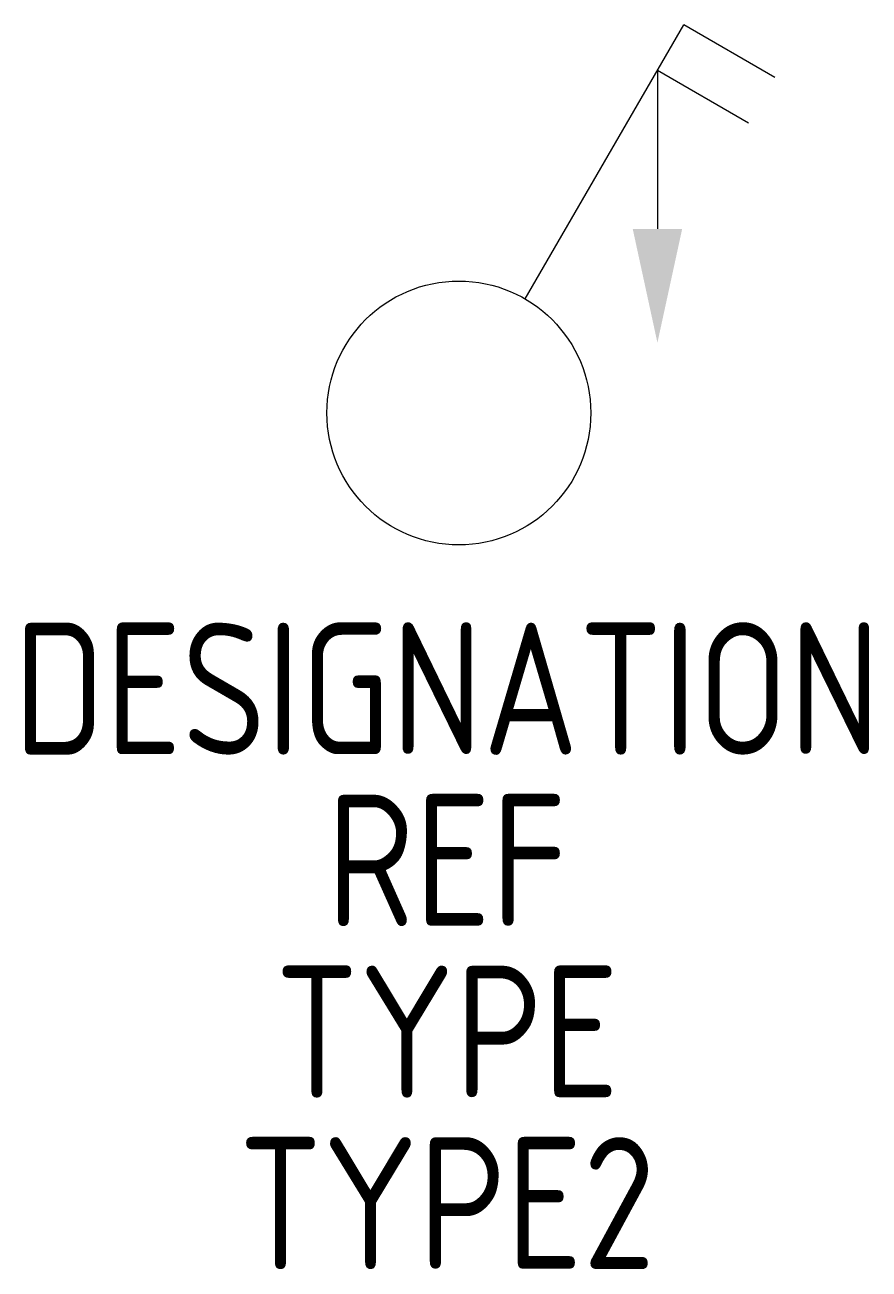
# Model space of a CAD drawing. Header units: millimetres. Extents: x -8.2 to 7.8, y -16.2 to 7.4.
import ezdxf
from ezdxf.enums import TextEntityAlignment as Align

# ---------------------------------------------------------------- set-up
doc = ezdxf.new("R2010")
doc.units = ezdxf.units.MM
for name, color, linetype in [('SYMB_FIL_FIN', 1, 'Continuous'), ('SYMB_TXT_NOM', 3, 'Continuous'), ('SYMBOLE', 3, 'Continuous')]:
    doc.layers.add(name, color=color, linetype=linetype)
doc.styles.add('NET2_5', font='isocp.shx', dxfattribs={"width": 0.9, "height": 2.5})

msp = doc.modelspace()

# ---------------------------------------------------------------- linework, layer by layer
at = {"layer": 'SYMB_FIL_FIN'}
msp.add_line((3.763, 6.487), (3.763, 3.487), dxfattribs=at)
msp.add_solid([(3.295, 3.487), (4.232, 3.487), (3.763, 1.331)], dxfattribs=at)
at = {"layer": 'SYMBOLE'}
for p, q in [((1.254, 2.163), (4.263, 7.354)), ((5.988, 6.358), (4.263, 7.354)), ((5.488, 5.492), (3.763, 6.487))]:
    msp.add_line(p, q, dxfattribs=at)
msp.add_circle((0, 0), 2.5, dxfattribs=at)

# ---------------------------------------------------------------- texts
at = {"layer": 'SYMB_TXT_NOM', "style": 'NET2_5', "width": 0.9, "flags": 8}
for tag, text, p in [('DESIGNATION', 'S?', (-0.225, -6.474)), ('REF', '', (-0.225, -9.724)), ('TYPE', '', (-0.225, -12.974)), ('TYPE2', '', (-0.225, -16.224))]:
    msp.add_attdef(tag, text=text, height=2.5, dxfattribs=at).set_placement(p, align=Align.CENTER)

doc.saveas('drawing.dxf')
